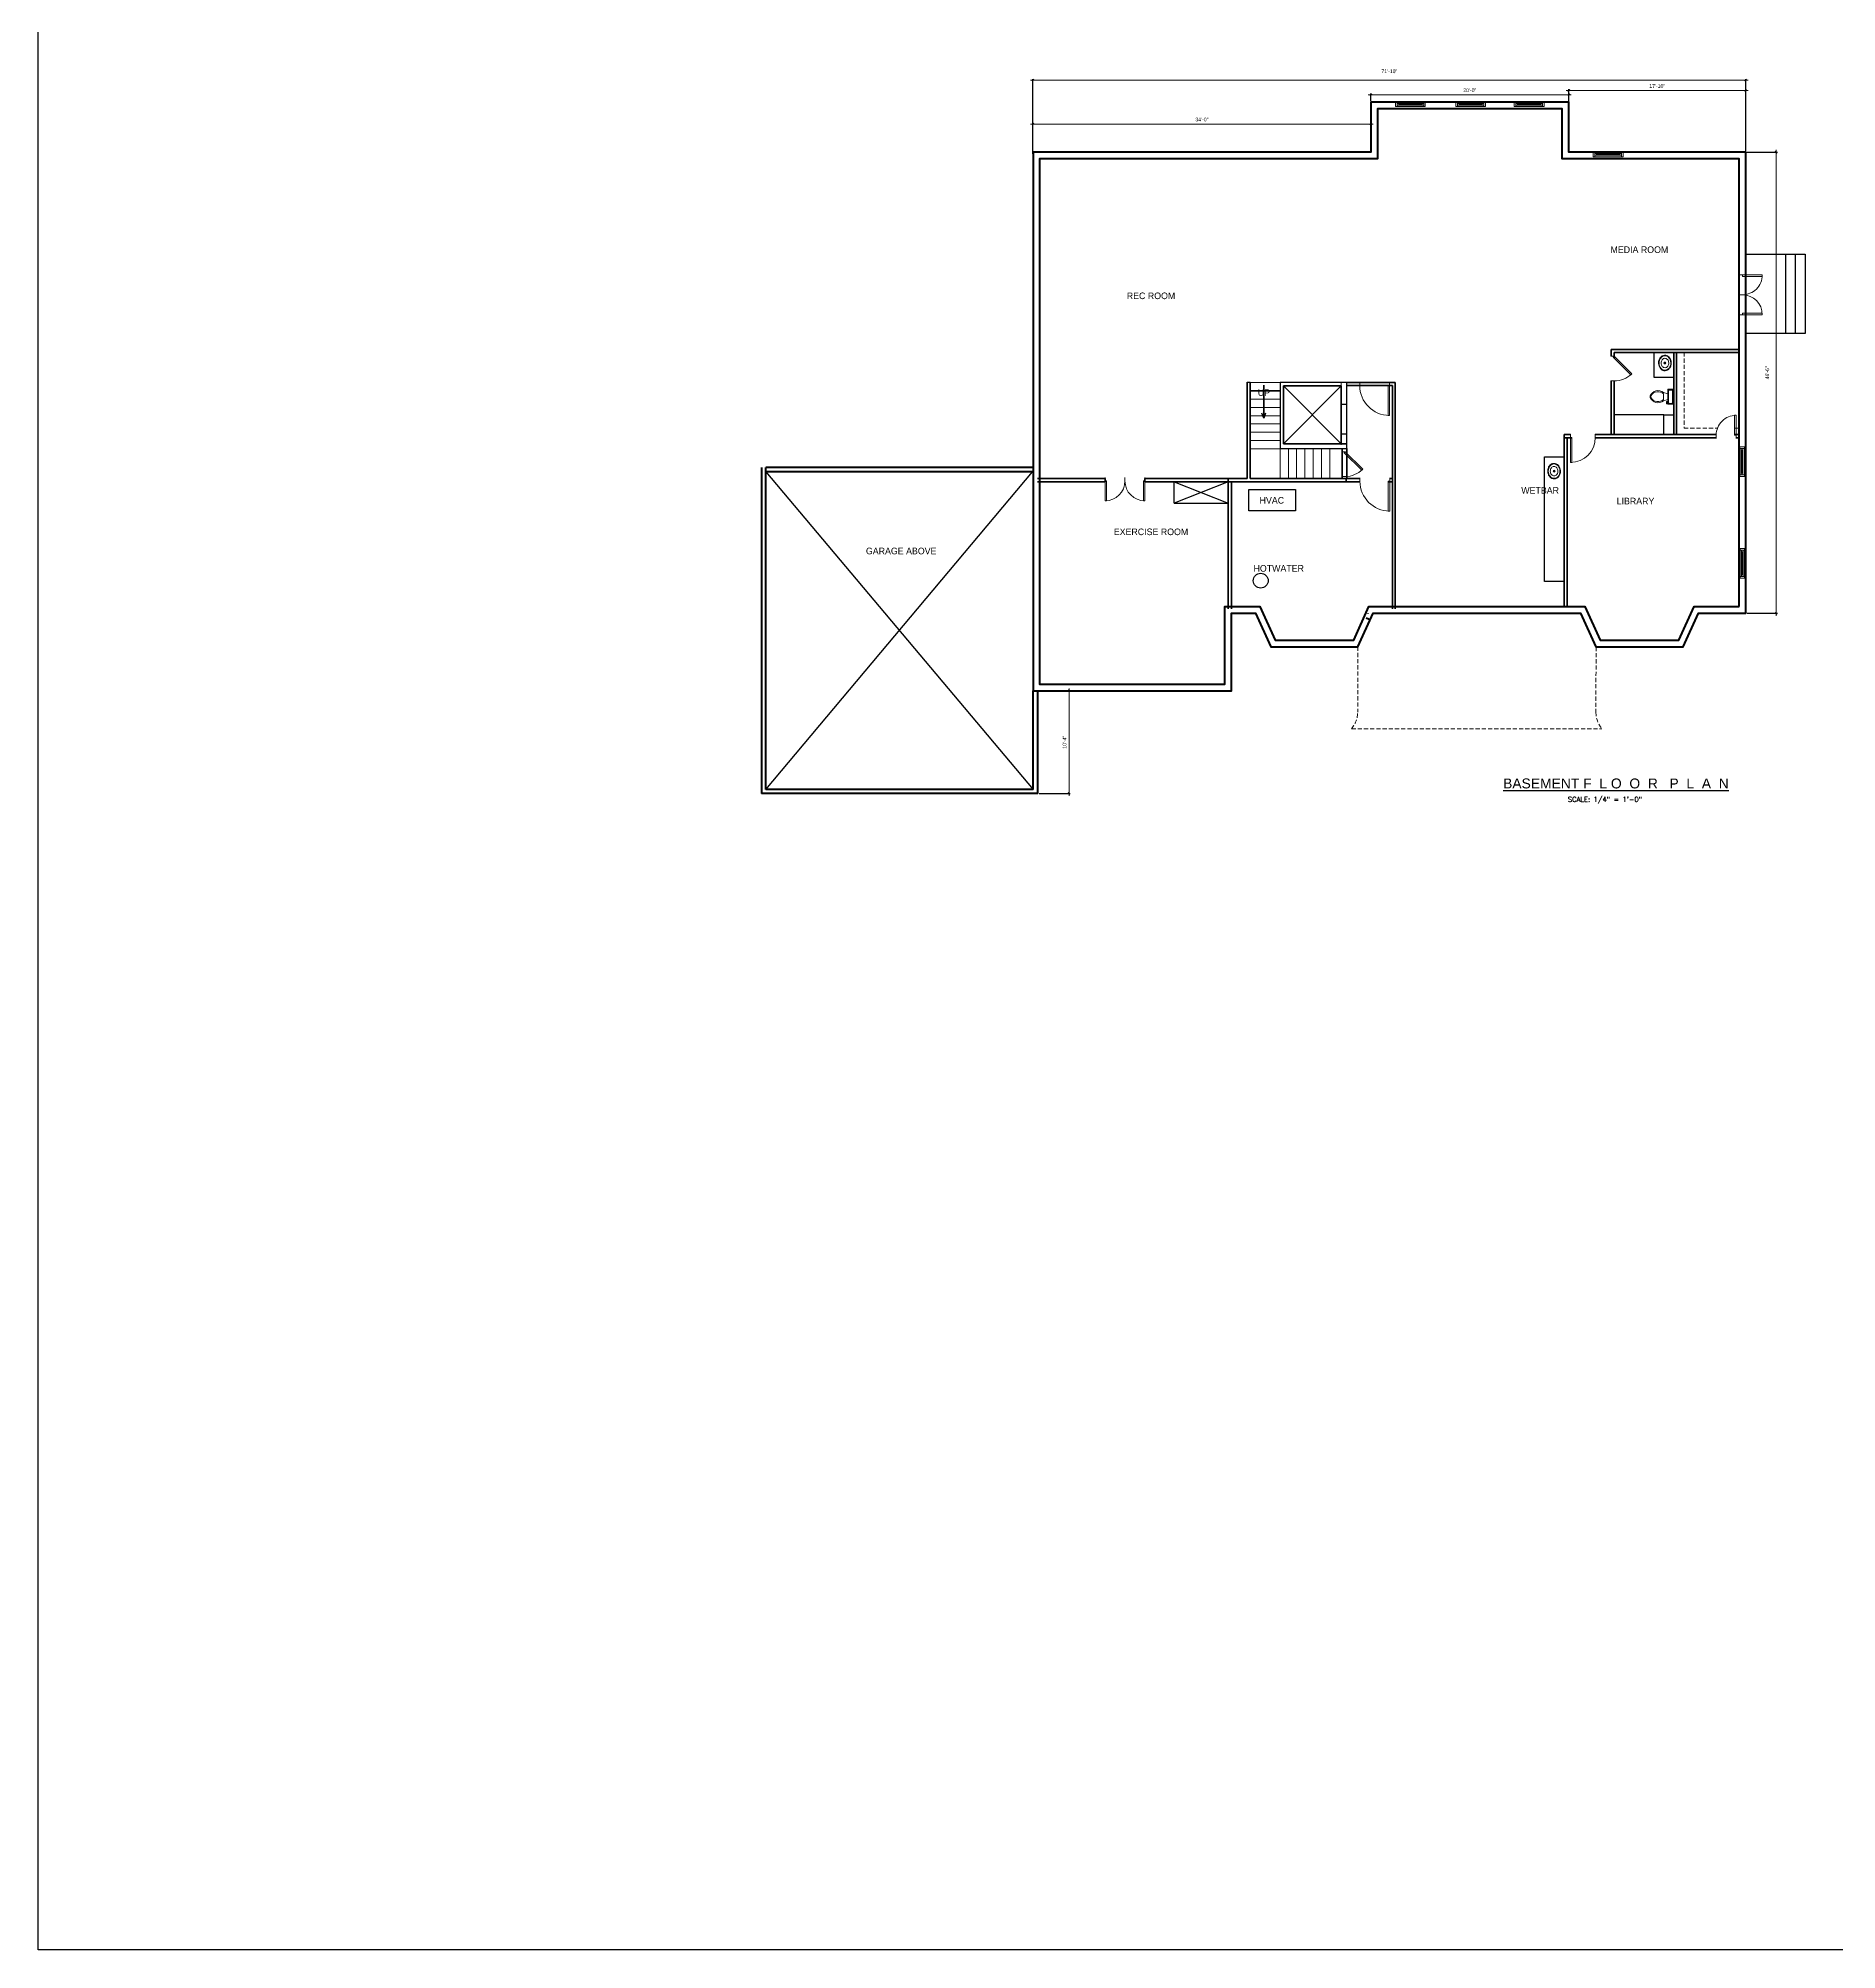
# Model space of a CAD drawing. Extents: x 2753 to 8941, y 12146 to 15850.
# Drawn here: x 2753 to 4928, y 12146 to 14457 of the extents above; entities that cross this region are included whole.
import ezdxf

# ---------------------------------------------------------------- set-up
doc = ezdxf.new("R2010")
doc.units = 0
doc.header["$LTSCALE"] = 20
doc.header["$MEASUREMENT"] = 0
doc.linetypes.add('Hidden (½x)', pattern=[0.1875, 0.125, -0.0625])
doc.layers.get('0').update_dxf_attribs({"lineweight": 9})
doc.layers.get('DefPoints').update_dxf_attribs({"color": 17})
for name, color, linetype in [('$0$01', 1, 'Continuous'), ('A-WALLS.', 7, 'Continuous'), ('ARROW', 4, 'Continuous'), ('WALLELEV1-2', 7, 'Continuous')]:
    doc.layers.add(name, color=color, linetype=linetype)
for name, color, linetype, lineweight in [('A-stairs', 30, 'Continuous', 13), ('A-Wall-New', 1, 'Continuous', 50), ('A-Wall-Partition', 3, 'Continuous', 35), ('A-windoor', 2, 'Continuous', 13), ('Details', 2, 'Continuous', 15), ('DIM', 8, 'Continuous', 5), ('door', 43, 'Continuous', 13), ('hatch', 8, 'Continuous', 13), ('TEXT', 6, 'Continuous', 25)]:
    doc.layers.add(name, color=color, linetype=linetype, lineweight=lineweight)
doc.styles.add('DIM60', font='romans.shx', dxfattribs={"height": 6})
doc.styles.get("Standard").update_dxf_attribs({"font": 'stylu.ttf'})
doc.styles.add('TITLE', font='arial.ttf', dxfattribs={"height": 12})
doc.dimstyles.new('Forum 24', dxfattribs={"dimscale": 24, "dimtxt": 0.1875, "dimasz": 0.09375, "dimexe": 0.0625, "dimexo": 0.0625, "dimgap": 0.125, "dimtad": 1, "dimdec": 4, "dimrnd": 1, "dimzin": 7, "dimdsep": 46, "dimlunit": 4, "dimtxsty": 'Standard', "dimblk": 'OBLIQUE', "dimblk1": 'DIMTICK', "dimblk2": 'OBLIQUE', "dimcen": -0.0625, "dimdle": 0.125, "dimclrd": 256, "dimclre": 256, "dimclrt": 256, "dimadec": 0, "dimazin": 0, "dimtfac": 1, "dimtdec": 4, "dimtmove": 1, "dimatfit": 3, "dimfxl": 0.0625, "dimtvp": 1.2, "dimfrac": 2, "dimtolj": 1, "dimtzin": 7, "dimlwd": 13, "dimarcsym": 0})

# ---------------------------------------------------------------- blocks, each defined once
blk = doc.blocks.new('*U674')
for p, q in [((-18, 0), (14, 0)), ((-18, -3.75), (-18, -1.75)), ((-18, -1.75), (14, -1.75)), ((14, -3.75), (-18, -3.75)), ((-18, -5.5), (14, -5.5)), ((-16, -1.75), (-16, -3.75)), ((12, -2.75), (-16, -2.75)), ((12, -1.75), (12, -3.75)), ((14, -1.75), (14, -3.75))]:
    blk.add_line(p, q)
blk.add_lwpolyline([(-18, -5.5), (-20, -5.5), (-20, 0), (-18, 0)], close=True)
at = {"extrusion": (0, 0, -1)}
blk.add_lwpolyline([(-14, -5.5), (-16, -5.5), (-16, 0), (-14, 0)], close=True, dxfattribs=at)
blk = doc.blocks.new('_Oblique')
at = {"color": 0, "linetype": 'ByBlock', "lineweight": -2}
blk.add_line((-0.5, -0.5), (0.5, 0.5), dxfattribs=at)
blk = doc.blocks.new('*D868')
at = {"layer": 'DefPoints', "color": 0, "transparency": 16777216}
for p in [(4817.7, 14406.1), (3955.7, 14315.5), (4817.7, 14319.1)]:
    blk.add_point(p, dxfattribs=at)
at = {"layer": 'DIM', "lineweight": 13, "transparency": 16777216}
blk.add_line((3952.7, 14406.1), (4820.7, 14406.1), dxfattribs=at)
at = {"layer": 'DIM', "lineweight": -2, "transparency": 16777216}
for p, q in [((3955.7, 14317), (3955.7, 14407.6)), ((4817.7, 14320.6), (4817.7, 14407.6))]:
    blk.add_line(p, q, dxfattribs=at)
at = {"layer": 'DIM', "lineweight": 13, "transparency": 16777216, "xscale": 2.25, "yscale": 2.25, "zscale": 2.25, "rotation": 180}
blk.add_blockref('_Oblique', (3955.7, 14406.1), dxfattribs=at)
at = {"layer": 'DIM', "lineweight": 13, "transparency": 16777216, "xscale": 2.25, "yscale": 2.25, "zscale": 2.25}
blk.add_blockref('_Oblique', (4817.7, 14406.1), dxfattribs=at)
at = {"layer": 'DIM', "transparency": 16777216, "insert": (4386.7, 14416.9), "char_height": 4.5, "attachment_point": 5}
blk.add_mtext('\\A1;71\'-10"', dxfattribs=at)
blk = doc.blocks.new('DIMTICK')
for p, q in [((-1, 0), (1, 0)), ((0, 1), (0, -1))]:
    blk.add_line(p, q)
at = {"const_width": 0.141}
blk.add_lwpolyline([(0.7, 0.7), (-0.7, -0.7)], dxfattribs=at)
blk = doc.blocks.new('*D873')
at = {"layer": 'DefPoints', "color": 0, "transparency": 16777216}
for p in [(4817.7, 14319.1), (4854.5, 14319.1), (4817.7, 13761.6)]:
    blk.add_point(p, dxfattribs=at)
at = {"layer": 'DIM', "lineweight": -2, "transparency": 16777216}
for p, q in [((4819.2, 14319.1), (4856, 14319.1)), ((4819.2, 13761.6), (4856, 13761.6))]:
    blk.add_line(p, q, dxfattribs=at)
at = {"layer": 'DIM', "lineweight": 13, "transparency": 16777216}
blk.add_line((4854.5, 13758.6), (4854.5, 14322.1), dxfattribs=at)
at = {"layer": 'DIM', "lineweight": 13, "transparency": 16777216, "xscale": 2.25, "yscale": 2.25, "zscale": 2.25}
for p, rotation in [((4854.5, 14319.1), 90), ((4854.5, 13761.6), 270)]:
    blk.add_blockref('_Oblique', p, dxfattribs=dict(at, rotation=rotation))
at = {"layer": 'DIM', "transparency": 16777216, "insert": (4843.8, 14052.4), "char_height": 4.5, "attachment_point": 5, "rotation": 90}
blk.add_mtext('\\A1;46\'-6"', dxfattribs=at)
blk = doc.blocks.new('Toilet - top')
for p, q in [((-10, -8.5), (-8, -8.5)), ((-10, -9.5), (-10, -8.5)), ((-7, -9.5), (-10, -9.5)), ((-8, -8.5), (-8, -8)), ((-7, -8), (-7, -9.5)), ((-4, -8), (-6, -14)), ((4, -14), (-4, -14)), ((4, -8), (6, -14)), ((9.5, -6), (9.5, -2))]:
    blk.add_line(p, q)
blk.add_lwpolyline([(10.5, -8), (10.5, 0), (-10.5, 0), (-10.5, -8)], close=True)
for points in [[(-9.5, -2), (-9.5, -6)], [(8.5, -1), (-8.5, -1)], [(-8.5, -7), (8.5, -7)]]:
    blk.add_lwpolyline(points)
for centre, radius, start, end in [((-8.6, -1.9), 0.884, 81.8699, 188.1301), ((-8.6, -6.1), 0.884, 171.8699, 278.1301), ((3.5, -21.6), 12.2, 141.4691, 247.9714), ((4.2, -21.8), 11.3, 136.3677, 238.9468), ((-3.5, -21.6), 12.2, 292.0284, 38.5307), ((-4.2, -21.8), 11.3, 301.053, 43.6321), ((8.6, -1.9), 0.884, 351.8699, 98.1301), ((8.6, -6.1), 0.884, 261.8699, 8.1301), ((0, -27.9), 4, 245.7318, 294.2682), ((0, -29), 4, 254.8605, 285.1395)]:
    blk.add_arc(centre, radius, start, end)
blk = doc.blocks.new('*D869')
at = {"layer": 'DefPoints', "color": 0, "transparency": 16777216}
for p in [(4603.7, 14393.7), (4603.7, 14319.1), (4817.7, 14319.1)]:
    blk.add_point(p, dxfattribs=at)
at = {"layer": 'DIM', "lineweight": 13, "transparency": 16777216}
blk.add_line((4820.7, 14393.7), (4600.7, 14393.7), dxfattribs=at)
at = {"layer": 'DIM', "lineweight": -2, "transparency": 16777216}
for p, q in [((4603.7, 14320.6), (4603.7, 14395.2)), ((4817.7, 14320.6), (4817.7, 14395.2))]:
    blk.add_line(p, q, dxfattribs=at)
at = {"layer": 'DIM', "lineweight": 13, "transparency": 16777216, "xscale": 2.25, "yscale": 2.25, "zscale": 2.25, "rotation": 180}
blk.add_blockref('_Oblique', (4603.7, 14393.7), dxfattribs=at)
at = {"layer": 'DIM', "lineweight": 13, "transparency": 16777216, "xscale": 2.25, "yscale": 2.25, "zscale": 2.25}
blk.add_blockref('_Oblique', (4817.7, 14393.7), dxfattribs=at)
at = {"layer": 'DIM', "transparency": 16777216, "insert": (4710.7, 14399.1), "char_height": 4.5, "attachment_point": 5}
blk.add_mtext('\\A1;17\'-10"', dxfattribs=at)
blk = doc.blocks.new('*D870')
at = {"layer": 'DefPoints', "color": 0, "transparency": 16777216}
for p in [(4364.2, 14388.6), (4364.2, 14379.7), (4603.7, 14379.7)]:
    blk.add_point(p, dxfattribs=at)
at = {"layer": 'DIM', "lineweight": 13, "transparency": 16777216}
blk.add_line((4606.7, 14388.6), (4361.2, 14388.6), dxfattribs=at)
at = {"layer": 'DIM', "lineweight": -2, "transparency": 16777216}
for p, q in [((4364.2, 14381.2), (4364.2, 14390.1)), ((4603.7, 14381.2), (4603.7, 14390.1))]:
    blk.add_line(p, q, dxfattribs=at)
at = {"layer": 'DIM', "lineweight": 13, "transparency": 16777216, "xscale": 2.25, "yscale": 2.25, "zscale": 2.25, "rotation": 180}
blk.add_blockref('_Oblique', (4364.2, 14388.6), dxfattribs=at)
at = {"layer": 'DIM', "lineweight": 13, "transparency": 16777216, "xscale": 2.25, "yscale": 2.25, "zscale": 2.25}
blk.add_blockref('_Oblique', (4603.7, 14388.6), dxfattribs=at)
at = {"layer": 'DIM', "transparency": 16777216, "insert": (4484, 14394), "char_height": 4.5, "attachment_point": 5}
blk.add_mtext('\\A1;20\'-0"', dxfattribs=at)
blk = doc.blocks.new('*D871')
at = {"layer": 'DefPoints', "color": 0, "transparency": 16777216}
for p in [(3955.7, 14353.2), (3955.7, 14319.1), (4364.2, 14319.1)]:
    blk.add_point(p, dxfattribs=at)
at = {"layer": 'DIM', "lineweight": -2, "transparency": 16777216}
for p, q in [((3955.7, 14320.6), (3955.7, 14354.7)), ((4364.2, 14320.6), (4364.2, 14354.7))]:
    blk.add_line(p, q, dxfattribs=at)
at = {"layer": 'DIM', "lineweight": 13, "transparency": 16777216}
blk.add_line((4367.2, 14353.2), (3952.7, 14353.2), dxfattribs=at)
at = {"layer": 'DIM', "lineweight": 13, "transparency": 16777216, "xscale": 2.25, "yscale": 2.25, "zscale": 2.25, "rotation": 180}
blk.add_blockref('_Oblique', (3955.7, 14353.2), dxfattribs=at)
at = {"layer": 'DIM', "lineweight": 13, "transparency": 16777216, "xscale": 2.25, "yscale": 2.25, "zscale": 2.25}
blk.add_blockref('_Oblique', (4364.2, 14353.2), dxfattribs=at)
at = {"layer": 'DIM', "transparency": 16777216, "insert": (4160, 14358.6), "char_height": 4.5, "attachment_point": 5}
blk.add_mtext('\\A1;34\'-0"', dxfattribs=at)
blk = doc.blocks.new('Sink - Oval top')
for p, q in [((-1, 0), (1, 0)), ((0, 1), (0, -1))]:
    blk.add_line(p, q)
at = {"linetype": 'Continuous'}
for points in [[(-12.2, 0.4, 0.117634), (-11.5, -3.4, 0.104469), (-8.9, -6.8, 0.090016), (-5.1, -9.1, 0.08192), (-0.3, -10, 0.08192), (4.5, -9.4, 0.090016), (8.4, -7.4, 0.104469), (11.2, -4.1, 0.117634), (12.2, -0.4, 0.117634), (11.5, 3.4, 0.104469), (8.9, 6.8, 0.090016), (5.1, 9.1, 0.08192), (0.3, 10, 0.08192), (-4.5, 9.4, 0.090016), (-8.4, 7.4, 0.104469), (-11.2, 4.1, 0.117634)], [(-11.3, 0.2, 0.118622), (-10.5, -3.3, 0.104678), (-8.1, -6.4, 0.089562), (-4.5, -8.4, 0.081185), (-0.1, -9.2, 0.081185), (4.3, -8.5, 0.089562), (7.9, -6.6, 0.104678), (10.4, -3.5, 0.118622), (11.3, -0.2, 0.118622), (10.5, 3.3, 0.104678), (8.1, 6.4, 0.089562), (4.5, 8.4, 0.081185), (0.1, 9.2, 0.081185), (-4.3, 8.5, 0.089562), (-7.9, 6.6, 0.104678), (-10.4, 3.5, 0.118622)], [(-7.4, 0.1, 0.118283), (-6.9, -2.2, 0.104607), (-5.3, -4.2, 0.089718), (-3, -5.5, 0.081436), (-0.1, -6, 0.081436), (2.8, -5.6, 0.089718), (5.2, -4.3, 0.104607), (6.9, -2.3, 0.118283), (7.4, -0.1, 0.118283), (6.9, 2.2, 0.104607), (5.3, 4.2, 0.089718), (3, 5.5, 0.081436), (0.1, 6, 0.081436), (-2.8, 5.6, 0.089718), (-5.2, 4.3, 0.104607), (-6.9, 2.3, 0.118283)]]:
    blk.add_lwpolyline(points, format="xyb", close=True, dxfattribs=at)
for radius in [1.5, 1]:
    blk.add_circle((0, 0), radius)
blk = doc.blocks.new('*D872')
at = {"layer": 'DefPoints', "color": 0, "transparency": 16777216}
for p in [(3961.7, 13667.7), (3961.7, 13543.7), (3999.3, 13543.7)]:
    blk.add_point(p, dxfattribs=at)
at = {"layer": 'DIM', "lineweight": -2, "transparency": 16777216}
for p, q in [((3963.2, 13667.7), (4000.8, 13667.7)), ((3963.2, 13543.7), (4000.8, 13543.7))]:
    blk.add_line(p, q, dxfattribs=at)
at = {"layer": 'DIM', "lineweight": 13, "transparency": 16777216}
blk.add_line((3999.3, 13670.7), (3999.3, 13540.7), dxfattribs=at)
at = {"layer": 'DIM', "lineweight": 13, "transparency": 16777216, "xscale": 2.25, "yscale": 2.25, "zscale": 2.25}
for p, rotation in [((3999.3, 13667.7), 90), ((3999.3, 13543.7), 270)]:
    blk.add_blockref('_Oblique', p, dxfattribs=dict(at, rotation=rotation))
at = {"layer": 'DIM', "transparency": 16777216, "insert": (3993.9, 13605.7), "char_height": 4.5, "attachment_point": 5, "rotation": 90}
blk.add_mtext('\\A1;10\'-4"', dxfattribs=at)
blk = doc.blocks.new('*U876')
for p, q in [((0, 0), (0, 4)), ((36, 0), (36, 4))]:
    blk.add_line(p, q)
blk.add_lwpolyline([(0, 0), (0, -36), (1.75, -36), (1.75, 0)], close=True)
blk.add_arc((0, 0), 36, 270, 0)
blk = doc.blocks.new('*U877')
for p, q in [((0, 0), (0, 4)), ((24, 0), (24, 4))]:
    blk.add_line(p, q)
blk.add_lwpolyline([(0, 0), (0, -24), (1.75, -24), (1.75, 0)], close=True)
blk.add_arc((0, 0), 24, 270, 0)
blk = doc.blocks.new('*U878')
for p, q in [((-30, 0), (-30, 4)), ((0, 0), (0, 4))]:
    blk.add_line(p, q)
blk.add_lwpolyline([(0, 0), (0, -30), (-1.75, -30), (-1.75, 0)], close=True)
blk.add_arc((0, 0), 30, 180, 270)
blk = doc.blocks.new('*U879')
for p, q in [((0, 0), (0, -4)), ((-30, 0), (-30, -4))]:
    blk.add_line(p, q)
blk.add_lwpolyline([(0, 0), (-21.2, 21.2), (-22.5, 20), (-1.2, -1.2)], close=True)
blk.add_arc((0, 0), 30, 135, 180)
blk = doc.blocks.new('*U889')
for p, q in [((0, 0), (0, -4)), ((24, 0), (24, -4))]:
    blk.add_line(p, q)
blk.add_lwpolyline([(0, 0), (0, 24), (1.75, 24), (1.75, 0)], close=True)
blk.add_arc((0, 0), 24, 0, 90)

msp = doc.modelspace()

# ---------------------------------------------------------------- linework, layer by layer
at = {"layer": '$0$01'}
for p, q in [((4335.14848, 13998.12777), (4335.14848, 14004.86601)), ((4335.15268, 13961.56565), (4335.15268, 14001.06565))]:
    msp.add_line(p, q, dxfattribs=at)
at = {"layer": '$0$01', "lineweight": 25}
for points in [[(4237.1071, 14003.73874), (4234.90715, 13997.33887), (4234.90715, 14037.49804), (4234.90715, 13997.33887), (4232.6672, 14003.73874)], [(4328.59281, 14036.48327), (4258.59406, 14036.48327), (4258.59406, 13966.52451)], [(4328.59281, 14036.48327), (4258.59406, 14036.48327), (4258.59406, 13966.48451), (4328.59281, 13966.48451), (4328.59281, 14036.48327), (4258.59406, 13966.48451), (4258.59406, 14036.48327), (4328.59281, 13966.48451)], [(4328.59281, 14014.48351), (4335.15268, 14014.48351)], [(4335.15268, 13966.52451), (4258.59406, 13966.48451)], [(4328.59281, 13978.48426), (4335.15268, 13978.48426)]]:
    msp.add_lwpolyline(points, dxfattribs=at)
for points in [[(4254.55414, 13960.64463), (4335.15268, 13960.64463), (4335.15268, 14040.48318), (4254.55414, 14040.48318)], [(4328.59281, 13966.48451), (4258.59406, 14036.48327), (4258.59406, 13966.48451), (4328.59281, 14036.48327), (4328.59281, 13966.48451), (4258.59406, 13966.48451), (4258.59406, 14036.48327), (4328.59281, 14036.48327), (4258.59406, 14036.48327), (4258.59406, 13966.52451), (4258.59406, 14036.48327), (4328.59281, 14036.48327), (4258.59406, 14036.48327), (4258.59406, 13966.48451), (4328.59281, 13966.48451), (4328.59281, 14036.48327), (4258.59406, 13966.48451), (4258.59406, 14036.48327)], [(4328.59281, 13966.48451), (4258.59406, 14036.48327), (4258.59406, 13966.48451), (4328.59281, 14036.48327), (4328.59281, 13966.48451), (4258.59406, 13966.48451), (4258.59406, 14036.48327), (4328.59281, 14036.48327), (4258.59406, 14036.48327), (4258.59406, 13966.52451), (4258.59406, 14036.48327), (4328.59281, 14036.48327), (4258.59406, 14036.48327), (4258.59406, 13966.48451), (4328.59281, 13966.48451), (4328.59281, 14036.48327), (4258.59406, 13966.48451), (4258.59406, 14036.48327)], [(4258.59406, 13966.48451), (4335.15268, 13966.52451)], [(4258.59406, 13966.48451), (4335.15268, 13966.52451)]]:
    msp.add_lwpolyline(points, close=True, dxfattribs=at)
at = {"layer": '$0$01', "lineweight": 0}
msp.add_lwpolyline([(4328.59281, 14040.48318), (4328.59281, 13965.08454)], close=True, dxfattribs=at)
at = {"layer": 'A-stairs'}
for p, q in [((4254.55414, 14040.48318), (4218.55488, 14040.48318)), ((4218.55488, 13960.64463), (4218.55488, 14030.48318)), ((4218.55488, 14030.48318), (4254.55414, 14030.48318)), ((4254.55414, 14030.48318), (4218.55488, 14030.48318)), ((4218.55488, 14030.48318), (4218.55488, 13960.64463)), ((4254.55414, 14020.48318), (4218.55488, 14020.48318)), ((4254.55414, 14010.48318), (4218.55488, 14010.48318)), ((4254.55414, 14000.48318), (4218.55488, 14000.48318)), ((4254.55414, 13990.48318), (4218.55488, 13990.48318)), ((4254.55414, 13980.48318), (4218.55488, 13980.48318)), ((4254.55414, 13970.48318), (4218.55488, 13970.48318)), ((4254.55414, 13960.48318), (4218.55488, 13960.48318))]:
    msp.add_line(p, q, dxfattribs=at)
for points in [[(4218.55488, 14030.48318), (4254.55414, 14030.48318), (4254.55414, 13960.64463), (4335.15268, 13960.64463), (4254.55414, 13960.64463), (4254.55414, 13924.64537), (4254.55414, 13960.64463), (4254.55414, 13924.64537)], [(4264.55393, 13960.64463), (4264.55393, 13924.64537)], [(4274.55393, 13960.64463), (4274.55393, 13924.64537)], [(4284.55393, 13960.64463), (4284.55393, 13924.64537)], [(4294.55393, 13960.64463), (4294.55393, 13924.64537)], [(4304.55393, 13960.64463), (4304.55393, 13924.64537)], [(4314.55393, 13960.64463), (4314.55393, 13924.64537)]]:
    msp.add_lwpolyline(points, dxfattribs=at)
msp.add_lwpolyline([(4264.55393, 13924.64537), (4264.55393, 13960.64463)], close=True, dxfattribs=at)
msp.add_lwpolyline([(4264.55393, 13924.64537), (4264.55393, 13960.64463)], close=True, dxfattribs=at)
at = {"layer": 'A-Wall-New', "lineweight": 70}
for p, q in [((3627.51835, 13937.67673), (3627.51835, 13543.67673)), ((3632.7254, 13548.67673), (3632.7254, 13937.67673)), ((3955.24585, 13937.67673), (3632.7254, 13937.67673)), ((3955.24585, 13932.67673), (3632.7254, 13932.67673)), ((4363.55096, 13753.55264), (4358.54799, 13755.83742)), ((4361.07091, 13761.36185), (4361.07091, 13761.62129)), ((3955.74585, 13548.67673), (3955.74585, 13667.67673)), ((3961.74585, 13543.67673), (3961.74585, 13667.67673)), ((3955.74585, 13548.67673), (3632.7254, 13548.67673)), ((3632.7254, 13543.67673), (3627.51835, 13543.67673)), ((3961.74585, 13543.67673), (3632.7254, 13543.67673))]:
    msp.add_line(p, q, dxfattribs=at)
for points in [[(4817.68857, 13761.62129), (4817.68857, 14319.12574), (4603.74314, 14319.12574), (4603.74314, 14379.67461), (4364.2254, 14379.67461), (4364.2254, 14319.12574), (3955.74585, 14319.12574), (3955.74585, 13667.67673), (4195.7254, 13667.67673), (4195.7254, 13761.62129), (4224.92331, 13761.62129), (4243.38769, 13721.18994), (4348.77141, 13721.18994), (4367.23579, 13761.62129), (4618.02086, 13761.62129), (4636.61762, 13720.90007), (4742.00134, 13720.90007), (4760.5981, 13761.62129)], [(4809.68857, 13769.62129), (4809.68857, 14311.12574), (4595.74314, 14311.12574), (4595.74314, 14371.67461), (4372.2254, 14371.67461), (4372.2254, 14311.12574), (3963.74585, 14311.12574), (3963.74585, 13675.67673), (4187.7254, 13675.67673), (4187.7254, 13769.62129), (4230.0646, 13769.62129), (4248.52898, 13729.18994), (4343.63013, 13729.18994), (4362.0945, 13769.62129), (4623.16215, 13769.62129), (4641.7589, 13728.90007), (4736.86005, 13728.90007), (4755.45681, 13769.62129)]]:
    msp.add_lwpolyline(points, close=True, dxfattribs=at)
at = {"layer": 'A-Wall-Partition'}
for p, q in [((4655.12806, 14080.52617), (4655.12806, 14072.47594)), ((4809.68857, 14080.52617), (4655.12806, 14080.52617)), ((4658.62806, 14077.02617), (4658.62806, 14069.96066)), ((4809.68857, 14077.02617), (4658.62806, 14077.02617)), ((4730.62806, 14077.02617), (4730.62806, 13977.68891)), ((4734.12806, 14077.02617), (4734.12806, 13977.68891)), ((4214.55488, 14040.91818), (4214.55488, 13924.64537)), ((4218.55488, 14040.48318), (4218.55488, 13924.64537)), ((4335.15268, 14040.48318), (4393.9374, 14040.48318)), ((4335.15268, 14036.98318), (4390.4374, 14036.98318)), ((4655.12806, 14042.47594), (4655.12806, 13977.68891)), ((4658.62806, 14042.47596), (4658.62806, 13977.68891)), ((4390.4374, 13767.12129), (4390.4374, 13971.78163)), ((4393.9374, 13767.12129), (4393.9374, 13982.21283)), ((4598.24314, 13769.62129), (4598.24314, 13977.68891)), ((4601.74314, 13977.68891), (4598.24314, 13977.68891)), ((4601.74314, 13973.68891), (4598.24314, 13973.68891)), ((4605.79111, 13977.68891), (4601.74314, 13977.68891)), ((4601.74314, 13769.62129), (4601.74314, 13973.68891)), ((4607.54111, 13973.68891), (4601.74314, 13973.68891)), ((4782.00792, 13973.68891), (4635.78949, 13973.68891)), ((4782.01846, 13977.68891), (4635.79111, 13977.68891)), ((4809.68857, 13977.68891), (4804.25792, 13977.68891)), ((4809.68857, 13973.68891), (4806.00792, 13973.68891)), ((4218.55488, 13924.64537), (4218.55488, 13960.64463)), ((4218.55488, 13960.64463), (4218.55488, 13924.64537)), ((4329.82452, 13960.64463), (4329.82452, 13924.64537)), ((4335.15268, 13960.64463), (4335.15268, 13924.64537)), ((3961.24585, 13924.64537), (4042.92959, 13924.64537)), ((3961.24585, 13920.64537), (4042.92959, 13920.64537)), ((4042.92959, 13924.64537), (4042.92959, 13920.64537)), ((4066.91145, 13920.64537), (4066.95655, 13920.64537)), ((4066.92959, 13924.64537), (4066.9384, 13924.64537)), ((4090.9384, 13924.64537), (4214.55488, 13924.64537)), ((4090.9384, 13920.64537), (4090.9384, 13924.64537)), ((4090.9384, 13920.64537), (4351.14161, 13920.64537)), ((4191.7254, 13767.12129), (4191.7254, 13924.64537)), ((4195.7254, 13767.12129), (4195.7254, 13920.64537)), ((4218.55488, 13924.64537), (4351.13763, 13924.64537)), ((4334.53474, 13920.64537), (4334.55393, 13924.64537)), ((4385.38763, 13920.64537), (4390.4374, 13920.64537)), ((4387.13763, 13924.64537), (4390.4374, 13924.64537))]:
    msp.add_line(p, q, dxfattribs=at)
msp.add_lwpolyline([(4218.55488, 13924.64537), (4218.55488, 13960.64463), (4218.55488, 14030.48318), (4254.55414, 14030.48318), (4218.55488, 14030.48318), (4218.55488, 13960.64463)], close=True, dxfattribs=at)
for points in [[(4390.4374, 13897.92495), (4390.4374, 14036.98318)], [(4390.4374, 13971.78163), (4390.4374, 14036.98318)], [(4393.9374, 13971.78163), (4393.9374, 14040.48318)]]:
    msp.add_lwpolyline(points, dxfattribs=at)
at = {"layer": 'ARROW'}
for p, q in [((4817.68857, 14371.67461), (4817.68857, 14379.67461)), ((4817.68857, 14195.92326), (4889.68857, 14195.92326)), ((4865.68857, 14195.92326), (4865.68857, 14099.92326)), ((4877.68857, 14195.92326), (4877.68857, 14099.92326)), ((4889.68857, 14195.92326), (4889.68857, 14099.92326)), ((4889.68857, 14099.92326), (4817.68857, 14099.92326)), ((4218.55488, 14040.48318), (4214.55488, 14040.48318)), ((4718.62806, 14001.68891), (4730.62806, 14001.68891)), ((3632.7254, 13932.67673), (3955.74585, 13548.67673)), ((3632.7254, 13548.67673), (3955.24585, 13932.67673)), ((4126.61334, 13894.56281), (4126.61334, 13920.64537)), ((4191.7254, 13920.64537), (4126.61334, 13894.56281)), ((4126.61334, 13920.64537), (4191.7254, 13894.56281)), ((4126.61334, 13894.56281), (4191.7254, 13894.56281))]:
    msp.add_line(p, q, dxfattribs=at)
for points in [[(2752.66329, 15849.64855), (8940.80059, 15849.64855), (8940.80059, 12145.53106), (2752.66329, 12145.53106)], [(4216.92913, 13911.43038), (4273.2722, 13911.43038), (4273.2722, 13885.33811), (4216.92913, 13885.33811)]]:
    msp.add_lwpolyline(points, close=True, dxfattribs=at)
for points in [[(4730.62806, 14077.02617), (4706.62806, 14077.02617), (4706.62806, 14047.02617), (4730.62806, 14047.02617)], [(4658.62806, 13977.68891), (4718.62806, 13977.68891), (4718.62806, 14001.68891), (4658.62806, 14001.68891)], [(4598.24314, 13799.99374), (4574.24314, 13799.99374), (4574.24314, 13950.76669), (4598.24314, 13950.76669)]]:
    msp.add_lwpolyline(points, dxfattribs=at)
msp.add_circle((4231.13204, 13801.01226), 9.02755, dxfattribs=at)
at = {"layer": 'Details', "linetype": 'Hidden (½x)', "ltscale": 2}
for p, q in [((4348.77141, 13721.18994), (4348.46832, 13642.02562)), ((4636.868, 13720.90007), (4636.26862, 13642.02562)), ((4341.03206, 13622.02562), (4643.83803, 13622.02562))]:
    msp.add_line(p, q, dxfattribs=at)
for points in [[(4743.19684, 14077.02617), (4743.19684, 13985.44759), (4783.55221, 13985.44759)], [(4804.25792, 13985.44759), (4809.68857, 13985.44759)]]:
    msp.add_lwpolyline(points, dxfattribs=at)
for centre, start, end in [((4317.34788, 13642.02562), 319.8207279, 0), ((4667.52221, 13642.02562), 180, 220.1792721)]:
    msp.add_arc(centre, 30.99904, start, end, dxfattribs=at)

# ---------------------------------------------------------------- block references
at = {"layer": 'A-windoor', "lineweight": 25, "xscale": -1, "rotation": 180}
for p in [(4414.2254, 14374.17461), (4486.99149, 14374.17461), (4557.74314, 14374.17461)]:
    msp.add_blockref('*U674', p, dxfattribs=at)
at = {"layer": 'A-windoor', "lineweight": 25}
for p, rotation in [((4649.35805, 14313.62574), 180), ((4816.05419, 13942.92741), 270), ((4816.30742, 13820.04524), 270)]:
    msp.add_blockref('*U674', p, dxfattribs=dict(at, rotation=rotation))
at = {"layer": 'door', "lineweight": 20, "xscale": -1}
for name, p, rotation in [('*U877', (4813.68857, 14170.63181), 89.99999999994046), ('*U879', (4658.58766, 14072.47594), 270), ('*U876', (4386.87797, 14036.8915), 359.9999999999404), ('*U889', (4806.00792, 13976.97759), 359.9999999999404), ('*U878', (4605.79111, 13974.00117), 359.9999999999404), ('*U879', (4333.28026, 13956.949), 270), ('*U877', (4090.9384, 13921.5784), 359.9999999999404), ('*U876', (4387.13763, 13921.18098), 359.9999999999404)]:
    msp.add_blockref(name, p, dxfattribs=dict(at, rotation=rotation))
at = {"layer": 'door', "lineweight": 20, "rotation": 90}
msp.add_blockref('*U877', (4813.68857, 14122.62299), dxfattribs=at)
at = {"layer": 'door', "lineweight": 20}
msp.add_blockref('*U877', (4042.92959, 13921.5784), dxfattribs=at)
at = {"layer": 'hatch'}
for name, p, xscale, yscale, zscale, rotation in [('Sink - Oval top', (4719.98355, 14064.20549), -0.7698269942324512, 0.7698269942324512, 0.7698269942324512, 270.3289698487121), ('Toilet - top', (4730.11497, 14023.5013), -0.8484843624469084, 0.8484843624469084, 0.8484843624469084, 270), ('Sink - Oval top', (4585.98306, 13933.5002), -0.7698269942324512, 0.7698269942324512, 0.7698269942324512, 270.3289698487121)]:
    msp.add_blockref(name, p, dxfattribs=dict(at, xscale=xscale, yscale=yscale, zscale=zscale, rotation=rotation))

# ---------------------------------------------------------------- texts
at = {"layer": 'A-WALLS.', "color": 7, "linetype": 'Continuous', "lineweight": 25, "style": 'DIM60'}
msp.add_text('SCALE: 1/4" = 1\'-0" ', height=6, dxfattribs=at).set_placement((4602.60506, 13533.5825))
at = {"layer": 'TEXT', "width": 215.9601936, "attachment_point": 5}
for s, insert, char_height in [('\\A1;MEDIA ROOM', (4689.11537, 14201.19004), 7.9715734), ('\\A1;REC ROOM', (4098.47532, 14145.38968), 7.9715734), ('\\A1;UP', (4235.02485, 14028.31062), 7.971573), ('\\A1;HVAC', (4244.5992, 13898.08835), 7.971573), ('\\A1;WETBAR', (4569.05937, 13910.19322), 7.971573), ('\\A1;LIBRARY', (4684.40661, 13897.27171), 7.9715734), ('\\A1;EXERCISE ROOM', (4098.47532, 13859.99883), 7.9715734), ('\\A1;GARAGE ABOVE', (3796.32774, 13836.83909), 7.9715734), ('\\A1;HOTWATER', (4252.93451, 13815.83489), 7.9715734)]:
    msp.add_mtext(s, dxfattribs=dict(at, insert=insert, char_height=char_height))
at = {"layer": 'WALLELEV1-2', "color": 4, "insert": (4660.71259, 13561.80032), "char_height": 12, "width": 361.3150326, "attachment_point": 2, "style": 'TITLE'}
msp.add_mtext('\\A1;{\\LBASEMENT F  L O  O  R   P  L  A  N}', dxfattribs=at)

# ---------------------------------------------------------------- dimensions: what is measured, and where the dimension line sits
at = {"layer": 'DIM'}
dim = msp.add_linear_dim(base=(4817.68857, 14406.06679), p1=(3955.74585, 14315.51241), p2=(4817.68857, 14319.12574), dimstyle='Forum 24', dxfattribs=at)
dim.commit()
dim.dimension.update_dxf_attribs({"geometry": '*D868', "text_midpoint": (4386.71721, 14411.49468), "dimtype": 160})
for base, p1, p2, picture, middle in [((4603.74314, 14393.6875), (4817.68857, 14319.12574), (4603.74314, 14319.12574), '*D869', (4710.71585, 14399.11539)), ((4364.2254, 14388.625), (4603.74314, 14379.67461), (4364.2254, 14379.67461), '*D870', (4483.98427, 14393.95571)), ((3955.745852, 14353.1875), (4364.225396, 14319.125738), (3955.745852, 14319.125738), '*D871', (4159.985624, 14358.554447))]:
    dim = msp.add_linear_dim(base=base, p1=p1, p2=p2, dimstyle='Forum 24', dxfattribs=at)
    dim.commit()
    dim.dimension.update_dxf_attribs({"geometry": picture, "text_midpoint": middle})
dim = msp.add_linear_dim(base=(4854.478611, 14319.125738), p1=(4817.688567, 13761.621286), p2=(4817.688567, 14319.125738), angle=90, dimstyle='Forum 24', dxfattribs=at)
dim.commit()
dim.dimension.update_dxf_attribs({"geometry": '*D873', "text_midpoint": (4849.128135, 14052.373512), "dimtype": 160})
dim = msp.add_linear_dim(base=(3999.25785, 13543.67673), p1=(3961.74585, 13667.67673), p2=(3961.74585, 13543.67673), angle=90, dimstyle='Forum 24', dxfattribs=at)
dim.commit()
dim.dimension.update_dxf_attribs({"geometry": '*D872', "text_midpoint": (3993.8909, 13605.67673)})

doc.saveas('drawing.dxf')
